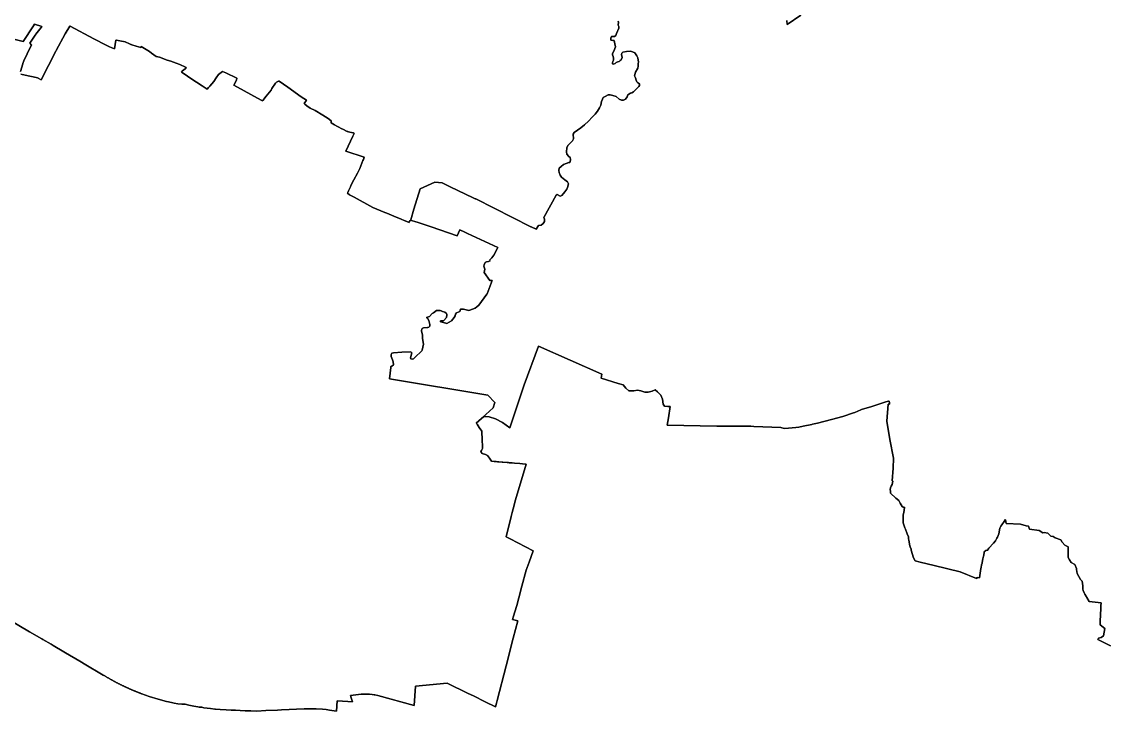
# Model space of a CAD drawing. Header units: inches. Extents: x 130170 to 284068, y 377793 to 804530.
# Drawn here: x 187791 to 193601, y 646285 to 649976 of the extents above; entities that cross this region are included whole.
import ezdxf

# ---------------------------------------------------------------- set-up
doc = ezdxf.new("R2010")
doc.units = ezdxf.units.IN
doc.header["$MEASUREMENT"] = 0
doc.layers.add('muni_il', color=7, linetype='Continuous')

msp = doc.modelspace()

# ---------------------------------------------------------------- linework, layer by layer
at = {"layer": 'muni_il'}
for points in [[(191881.7, 649982.5), (191884.1, 649959.8), (191957.3, 650010.7)], [(191957.3, 650010.7), (191884.1, 649959.8), (191881.7, 649982.5)], [(187622.6, 649913.4), (187799, 649869), (187853, 649954.1), (187859.3, 649961.7), (187898.8, 649949.3), (187889.2, 649937), (187887.5, 649934.9), (187873.2, 649917.6), (187871.5, 649915.3), (187858.2, 649897.3), (187855.9, 649893.3), (187844.7, 649876), (187834.3, 649860.1), (187842.8, 649850.4), (187830.4, 649826.9), (187819, 649804.5), (187802, 649765.9), (187800.5, 649761.1), (187799, 649756.6), (187791.4, 649732.8), (187784.3, 649708.9)], [(187784.3, 649708.9), (187791.4, 649732.8), (187799, 649756.6), (187800.5, 649761.1), (187802, 649765.9), (187819, 649804.5), (187830.4, 649826.9), (187842.8, 649850.4), (187834.3, 649860.1), (187844.7, 649876), (187855.9, 649893.3), (187858.2, 649897.3), (187871.5, 649915.3), (187873.2, 649917.6), (187887.5, 649934.9), (187889.2, 649937), (187898.8, 649949.3), (187859.3, 649961.7), (187853, 649954.1), (187799, 649869), (187622.6, 649913.4)], [(187786.2, 649694.3), (187808.9, 649689.3), (187867.9, 649676.3), (187875.5, 649674.6), (187894.3, 649665.3), (187972.7, 649817.3), (187975.6, 649821.5), (188022.8, 649911.4), (188048.5, 649951.2), (188049.4, 649950.8), (188175.5, 649884.5), (188241.5, 649849.9), (188259.3, 649840.6), (188286.7, 649830), (188293.7, 649876.9), (188298.3, 649876), (188315.3, 649872.9), (188343.5, 649867.6), (188366.3, 649856.5), (188373.6, 649854.2), (188376.2, 649853.4), (188380, 649852.3), (188403.1, 649845), (188428.4, 649837.1), (188428.8, 649843.2), (188474.3, 649815.9), (188485, 649807.6), (188508.7, 649789.2), (188527.4, 649786.4), (188569, 649769.9), (188588.1, 649765.1), (188616.9, 649753.9), (188635.4, 649746.6), (188665.6, 649731.7), (188670.1, 649726.2), (188664, 649722.9), (188649.7, 649712), (188644.4, 649705.7), (188660.2, 649696.9), (188695.2, 649671.9), (188755.3, 649632.3), (188782.2, 649614.6), (188789.5, 649622.7), (188796.1, 649630.7), (188817.1, 649656.3), (188830.2, 649674.3), (188842.9, 649693.7), (188863.8, 649709.4), (188882.3, 649702.7), (188940.3, 649673.2), (188938.5, 649662), (188925.7, 649636.8), (189070.5, 649555.4), (189078.6, 649552.6), (189079.2, 649553.2), (189098.1, 649577.3), (189123.9, 649610), (189128.7, 649618.8), (189147.6, 649645.8), (189152.7, 649651.7), (189156.5, 649653.2), (189157.4, 649653.8), (189164.3, 649657.7), (189167.8, 649657.6), (189213.9, 649625.3), (189285.9, 649573.7), (189312.7, 649555.2), (189312.3, 649552.8), (189303.4, 649541.9), (189303.3, 649541.8), (189300.5, 649538.2), (189302.4, 649536.6), (189304.1, 649535.1), (189315.9, 649524.8), (189333.7, 649512.3), (189359.7, 649500.1), (189401, 649475.9), (189429.1, 649457), (189445.9, 649444.7), (189445.7, 649435.2), (189463.3, 649424.2), (189475, 649417.2), (189482.7, 649412.6), (189502.3, 649402.9), (189507.7, 649400.2), (189531.3, 649388.5), (189533.7, 649387.7), (189538.6, 649386.2), (189560.9, 649381.6), (189563.4, 649380.1), (189567.7, 649377.4), (189560.8, 649362.8), (189523.1, 649282), (189622, 649249.9), (189617.7, 649238.2), (189615.5, 649232.9), (189598.1, 649190.6), (189590.1, 649171.6), (189586.2, 649164.3), (189567.4, 649128.9), (189551.5, 649099.6), (189551.5, 649099.4), (189548.5, 649092.5), (189548.5, 649092.5), (189543.3, 649081.2), (189539.6, 649073.3), (189538.2, 649070.4), (189534.2, 649062), (189532, 649057.2), (189532.1, 649057.1), (189544.2, 649049.3), (189568.7, 649036), (189668.4, 648982.1), (189732.2, 648955.3), (189743.3, 648950.7), (189792.8, 648929.8), (189816.8, 648919.8), (189823.3, 648917), (189832.7, 648913.1), (189861.8, 648900.8), (189864.7, 648907.7), (189871.9, 648913.9), (189875.7, 648910.9), (189897.7, 648905.4), (189905.8, 648902.9), (189980.3, 648877.6), (190119.2, 648829.7), (190132.8, 648861.9), (190137.6, 648859.7), (190140.7, 648858.2), (190152.5, 648852.6), (190174, 648842.9), (190197.6, 648831.6), (190337.4, 648766.6), (190335.5, 648763.1), (190315.2, 648726.5), (190304.1, 648711.6), (190299.1, 648705.7), (190292.6, 648699.6), (190295.8, 648695.6), (190286.3, 648692.3), (190275.7, 648690.8), (190268.9, 648686.6), (190262.9, 648673.7), (190262.7, 648666.7), (190267.9, 648651.3), (190264, 648633.7), (190294.5, 648590.8), (190306.5, 648590.2), (190278.9, 648518.5), (190277.5, 648516.6), (190234.6, 648458.5), (190224.6, 648449.4), (190216.1, 648442.9), (190187.5, 648432.6), (190181.4, 648430.4), (190153.7, 648437.2), (190149.6, 648437.5), (190137.7, 648437.9), (190133.8, 648424.5), (190114.9, 648417.7), (190109.6, 648411.2), (190108.8, 648401.8), (190103.9, 648392.8), (190089.3, 648374.6), (190063.5, 648360.2), (190034, 648368.8), (190030.5, 648370.2), (190030.7, 648374.5), (190035.1, 648375.5), (190043.7, 648374.5), (190047.1, 648376.8), (190061.6, 648392.3), (190064.3, 648405.7), (190063.5, 648408.3), (190061.8, 648414.4), (190059.8, 648416.2), (190053.8, 648421.7), (190041.3, 648424.4), (190033.2, 648427.5), (190027.7, 648429.6), (190020.7, 648430.9), (190009.4, 648429.4), (189992.2, 648417.8), (189985.8, 648413.7), (189970.9, 648397.5), (189955, 648393.4), (189960.2, 648388.3), (189967.5, 648375.9), (189972.9, 648355.6), (189972.5, 648346.4), (189967.9, 648340.6), (189963.2, 648338.8), (189960.8, 648338.4), (189939.4, 648338.2), (189932.9, 648333.7), (189929.9, 648327.6), (189929, 648324.6), (189929, 648318.9), (189934.2, 648300.1), (189934.1, 648279.7), (189938.9, 648249.9), (189932, 648218.1), (189930.9, 648214.8), (189924, 648207.8), (189900.5, 648185.5), (189884.9, 648170.7), (189881.1, 648169.8), (189871.1, 648172.1), (189869.4, 648176.7), (189876.1, 648202.8), (189871.5, 648208.4), (189822.7, 648206.3), (189779.4, 648202.9), (189769.9, 648201.1), (189766.2, 648195.4), (189765.8, 648183.4), (189773.3, 648166), (189777, 648155.6), (189778.4, 648139.7), (189769.8, 648132.7), (189764.7, 648130.2), (189764.4, 648125.9), (189757.4, 648064.7), (190283.2, 647977.4), (190321.2, 647937.4), (190311.3, 647908.6), (190271.8, 647873.8), (190261.1, 647863.7), (190235.7, 647839.8), (190221.5, 647827.8), (190226.1, 647821.3), (190237.7, 647804.5), (190251.6, 647783.6), (190251.9, 647770.4), (190252.3, 647750.1), (190252.3, 647747.2), (190254.7, 647694.2), (190254, 647690.8), (190248.6, 647681.1), (190245.9, 647675.8), (190247, 647672.2), (190247.9, 647671.1), (190253.7, 647665.1), (190270.2, 647659.8), (190281.7, 647654.4), (190292.2, 647639.6), (190303.3, 647623.8), (190317, 647622.6), (190328, 647621.6), (190335.4, 647621), (190342.2, 647620.4), (190359.5, 647618.9), (190363.4, 647618.5), (190387.2, 647616.4), (190393, 647615.9), (190398.2, 647615.5), (190404.8, 647614.9), (190413.2, 647614.2), (190426.1, 647613), (190454.3, 647610.6), (190468.6, 647609.3), (190488.7, 647607.6), (190431.6, 647417.4), (190422.9, 647383.6), (190420.4, 647373.8), (190419.2, 647368.9), (190413.9, 647348.2), (190408.6, 647327.6), (190380.7, 647218.3), (190402.1, 647207.5), (190526.6, 647144.5), (190504.8, 647083.2), (190487.9, 647040.5), (190464.7, 646954.1), (190448.3, 646891.8), (190437.5, 646850.6), (190436, 646845.8), (190420.6, 646793.9), (190415.6, 646777.1), (190444.2, 646768.6), (190418.2, 646676.1), (190380.9, 646527.9), (190333.3, 646342.7), (190329.6, 646328.4), (190324.1, 646308.6), (190324.1, 646308.4), (190323.7, 646308.7), (190269.3, 646335.9), (190206.1, 646367.1), (190178.1, 646380.8), (190066.7, 646436.2), (189896.6, 646419.9), (189889.1, 646315.8), (189694.3, 646369.8), (189679.7, 646372.8), (189675.8, 646373.4), (189665, 646375.1), (189650.1, 646376.5), (189635.2, 646377.2), (189620.3, 646377.1), (189605.4, 646376.2), (189549.1, 646369.3), (189552.6, 646357.9), (189559.5, 646335.8), (189534.6, 646337.5), (189477.4, 646341.2), (189473.6, 646285.3), (189462.1, 646287.8), (189437.2, 646291.9), (189419.1, 646294.6), (189399.3, 646297.3), (189364.8, 646298.7), (189300.2, 646298.1), (189179, 646292.9), (189157.7, 646291.8), (189095.2, 646288.7), (189048.6, 646286.6), (189015.2, 646287.8), (188985.7, 646287.7), (188958.7, 646290.2), (188934.6, 646290.6), (188910.6, 646292), (188884.2, 646293), (188851.7, 646295), (188826.2, 646296.8), (188823.9, 646296.9), (188799.9, 646299.3), (188781.5, 646301.1), (188765.1, 646304.4), (188754.1, 646307.4), (188738.9, 646307.9), (188732.5, 646309), (188710.6, 646313.3), (188684.5, 646318.7), (188663.9, 646322.6), (188647.7, 646323.6), (188624.6, 646325.9), (188605, 646328), (188599, 646329.9), (188575.9, 646336), (188564.7, 646338.4), (188520.7, 646350.4), (188472.4, 646363.9), (188471.5, 646364.2), (188433.6, 646378.5), (188430.9, 646379.5), (188428.2, 646380.5), (188425.5, 646381.6), (188422.8, 646382.6), (188420.1, 646383.6), (188417.4, 646384.7), (188414.8, 646385.7), (188412.1, 646386.8), (188409.4, 646387.8), (188406.7, 646388.9), (188404, 646390), (188401.4, 646391.1), (188398.7, 646392.1), (188396, 646393.2), (188393.9, 646394.1), (188391.8, 646395), (188389, 646396.2), (188386.2, 646397.3), (188383.5, 646398.5), (188380.7, 646399.7), (188377.9, 646400.9), (188375.2, 646402.1), (188372.4, 646403.3), (188369.6, 646404.5), (188366.9, 646405.7), (188364.1, 646406.9), (188361.4, 646408.1), (188358.6, 646409.4), (188355.9, 646410.6), (188353.1, 646411.9), (188350.4, 646413.1), (188347.7, 646414.4), (188344.9, 646415.7), (188342.2, 646416.9), (188339.5, 646418.2), (188336.8, 646419.5), (188334, 646420.8), (188331.3, 646422.1), (188328.6, 646423.4), (188325.9, 646424.7), (188323.2, 646426.1), (188320.5, 646427.4), (188317.8, 646428.7), (188315.1, 646430.1), (188312.4, 646431.4), (188309.7, 646432.8), (188307, 646434.2), (188304.4, 646435.5), (188301.7, 646436.9), (188299, 646438.3), (188296.3, 646439.7), (188293.6, 646441.1), (188290.9, 646442.6), (188288.1, 646444), (188285.4, 646445.5), (188282.7, 646446.9), (188280, 646448.4), (188277.3, 646449.9), (188274.6, 646451.4), (188271.9, 646452.9), (188269.2, 646454.3), (188266.5, 646455.8), (188263.8, 646457.4), (188261.1, 646458.9), (188258.4, 646460.4), (188255.8, 646461.9), (188253.1, 646463.5), (188250.4, 646465), (188247.8, 646466.6), (188245.1, 646468.1), (188242.4, 646469.7), (188239.8, 646471.3), (188237.1, 646472.8), (188234.5, 646474.4), (188231.8, 646476), (188229.2, 646477.6), (188226.6, 646479.2), (188124.9, 646539.7), (188110.1, 646548.5), (188101.6, 646553.6), (188025.3, 646598.3), (188015.2, 646604.1), (187959.5, 646636.6), (187947.4, 646643.6), (187903.4, 646669.3), (187898.2, 646672.3), (187831.7, 646711.1), (187824, 646715.6), (187735.2, 646767.4)], [(190980.4, 649978.5), (190981.2, 649973.1), (190979.7, 649956.2), (190983.1, 649949.2), (190983.7, 649940.4), (190971.8, 649912.2), (190967.7, 649900.9), (190961.1, 649896.8), (190952.3, 649896.3), (190945.1, 649896.8), (190941, 649887), (190941, 649876.8), (190951.3, 649875.7), (190959.5, 649874.2), (190963.1, 649857.3), (190965.2, 649840.8), (190957, 649818.5), (190949.3, 649806.2), (190949.3, 649798.5), (190952.9, 649789.2), (190955.4, 649780), (190954.9, 649769.2), (190951.3, 649762.5), (190949.3, 649755.8), (190949.8, 649749.7), (190955.4, 649748.7), (190964.2, 649751.7), (190969.8, 649757.4), (190978, 649760.5), (190985.2, 649763), (190991.4, 649768.7), (190996.5, 649772.3), (191001.2, 649784.6), (190998.1, 649799.5), (190999.1, 649807.7), (191005.3, 649811.8), (191024.3, 649817), (191047.4, 649817.5), (191069, 649808.2), (191080.8, 649792.8), (191084.8, 649781.7), (191088.2, 649758.7), (191086.4, 649751.7), (191086.4, 649737.4), (191085.9, 649726.4), (191073.6, 649706.4), (191066.9, 649685.4), (191072.6, 649675.1), (191077.2, 649663.3), (191080.3, 649653), (191085.9, 649648.4), (191093.6, 649642.2), (191093.6, 649635), (191091.1, 649628.9), (191076.2, 649614.5), (191062.6, 649600), (191053.3, 649595.4), (191046.1, 649593.3), (191032.8, 649584.1), (191028.2, 649574.3), (191019.4, 649561.5), (191009.1, 649556.4), (190998.9, 649556.4), (190986.5, 649560.5), (190969.1, 649575.4), (190952.6, 649581), (190937.7, 649584.1), (190927, 649583.6), (190910.5, 649575.9), (190899.2, 649569.2), (190896.1, 649561), (190891.9, 649548.3), (190888.3, 649528.8), (190880.1, 649514.4), (190869.3, 649497), (190857.5, 649481.5), (190842, 649464.1), (190821.5, 649444.1), (190799.9, 649424), (190780.4, 649407.6), (190744.8, 649383.2), (190739.6, 649374.5), (190741.7, 649349.2), (190736.7, 649337.4), (190729.4, 649331.3), (190711.9, 649312.3), (190705.2, 649300.5), (190703.7, 649280), (190706.2, 649266.9), (190717, 649254.6), (190723.7, 649249), (190724.7, 649238.2), (190724.2, 649225.8), (190722.6, 649221.7), (190717, 649221.7), (190702.6, 649217.6), (190687.7, 649212), (190675.4, 649200.7), (190665.1, 649190.9), (190663.1, 649178.6), (190664.1, 649168.3), (190669.7, 649155), (190678, 649144.2), (190695.9, 649129.8), (190710.2, 649119.2), (190714.2, 649108.1), (190710.2, 649089), (190706.3, 649078.6), (190695.9, 649065.9), (190679.2, 649045.2), (190669.7, 649041.2), (190653.7, 649050), (190649, 649047.6), (190582.4, 648926.9), (190586.1, 648918.8), (190586.1, 648906), (190579.7, 648894.9), (190567.8, 648886.9), (190553.8, 648884.7), (190541.3, 648866), (190515, 648877.5), (190514.1, 648878), (190220, 649026.8), (190216.1, 649028.1), (190204.3, 649033.6), (190081.3, 649091.2), (190038.9, 649112.6), (190000.2, 649116.8), (189920.6, 649081.2), (189888.2, 648972.2), (189871, 648914.5), (189871.9, 648913.9), (189864.7, 648907.7), (189861.8, 648900.8), (189832.7, 648913.1), (189823.3, 648917), (189816.8, 648919.8), (189792.8, 648929.8), (189743.3, 648950.7), (189732.2, 648955.3), (189668.4, 648982.1), (189568.7, 649036), (189544.2, 649049.3), (189532.1, 649057.1), (189532, 649057.2), (189534.2, 649062), (189538.2, 649070.4), (189539.6, 649073.3), (189543.3, 649081.2), (189548.5, 649092.5), (189548.5, 649092.5), (189551.5, 649099.4), (189551.5, 649099.6), (189567.4, 649128.9), (189586.2, 649164.3), (189590.1, 649171.6), (189598.1, 649190.6), (189615.5, 649232.9), (189617.7, 649238.2), (189622, 649249.9), (189523.1, 649282), (189560.8, 649362.8), (189567.7, 649377.4), (189563.4, 649380.1), (189560.9, 649381.6), (189538.6, 649386.2), (189533.7, 649387.7), (189531.3, 649388.5), (189507.7, 649400.2), (189502.3, 649402.9), (189482.7, 649412.6), (189475, 649417.2), (189463.3, 649424.2), (189445.7, 649435.2), (189445.9, 649444.7), (189429.1, 649457), (189401, 649475.9), (189359.7, 649500.1), (189333.7, 649512.3), (189315.9, 649524.8), (189304.1, 649535.1), (189302.4, 649536.6), (189300.5, 649538.2), (189303.3, 649541.8), (189303.4, 649541.9), (189312.3, 649552.8), (189312.7, 649555.2), (189285.9, 649573.7), (189213.9, 649625.3), (189167.8, 649657.6), (189164.3, 649657.7), (189157.4, 649653.8), (189156.5, 649653.2), (189152.7, 649651.7), (189147.6, 649645.8), (189128.7, 649618.8), (189123.9, 649610), (189098.1, 649577.3), (189079.2, 649553.2), (189078.6, 649552.6), (189070.5, 649555.4), (188925.7, 649636.8), (188938.5, 649662), (188940.3, 649673.2), (188882.3, 649702.7), (188863.8, 649709.4), (188842.9, 649693.7), (188830.2, 649674.3), (188817.1, 649656.3), (188796.1, 649630.7), (188789.5, 649622.7), (188782.2, 649614.6), (188755.3, 649632.3), (188695.2, 649671.9), (188660.2, 649696.9), (188644.4, 649705.7), (188649.7, 649712), (188664, 649722.9), (188670.1, 649726.2), (188665.6, 649731.7), (188635.4, 649746.6), (188616.9, 649753.9), (188588.1, 649765.1), (188569, 649769.9), (188527.4, 649786.4), (188508.7, 649789.2), (188485, 649807.6), (188474.3, 649815.9), (188428.8, 649843.2), (188428.4, 649837.1), (188403.1, 649845), (188380, 649852.3), (188376.2, 649853.4), (188373.6, 649854.2), (188366.3, 649856.5), (188343.5, 649867.6), (188315.3, 649872.9), (188298.3, 649876), (188293.7, 649876.9), (188286.7, 649830), (188259.3, 649840.6), (188241.5, 649849.9), (188175.5, 649884.5), (188049.4, 649950.8), (188048.5, 649951.2), (188022.8, 649911.4), (187975.6, 649821.5), (187972.7, 649817.3), (187894.3, 649665.3), (187875.5, 649674.6), (187867.9, 649676.3), (187808.9, 649689.3), (187786.2, 649694.3)], [(193614, 646635.4), (193552.4, 646666.1), (193546.1, 646669.6), (193548.3, 646676.6), (193562.5, 646680.3), (193575.2, 646689.4), (193583.3, 646729.1), (193557.1, 646747.4), (193558.2, 646773.1), (193559, 646796.8), (193559, 646797.5), (193559.8, 646806.8), (193561.8, 646830.8), (193561.9, 646831.8), (193560.8, 646836.1), (193560.8, 646836.9), (193560.9, 646838), (193561.9, 646843.7), (193561.9, 646843.8), (193561.7, 646854.9), (193561.8, 646855.2), (193563.2, 646860.5), (193563.3, 646860.6), (193563.4, 646866.3), (193563.1, 646866.3), (193531, 646869.9), (193499.3, 646873.3), (193487, 646893.5), (193484.5, 646897.9), (193476.1, 646912.1), (193472.3, 646918.7), (193468, 646927.2), (193466.5, 646930.3), (193466.1, 646940.1), (193465.8, 646957.1), (193462, 646982.1), (193453.3, 646990.6), (193434.2, 647022.8), (193431.9, 647043.4), (193430.8, 647049.9), (193421.9, 647071.2), (193403.3, 647082.3), (193393.9, 647095.8), (193387.4, 647109.1), (193386.5, 647164.7), (193369.4, 647174.8), (193355.1, 647190.6), (193347.7, 647202.3), (193317.9, 647212.6), (193306.4, 647219.9), (193294.9, 647223.1), (193277.3, 647238.4), (193258.5, 647241.5), (193250.9, 647240.5), (193232.5, 647252.8), (193180.3, 647259), (193174.9, 647276), (193162.5, 647278), (193131.8, 647287.1), (193055.6, 647290.2), (193051.1, 647309.6), (193051.1, 647309.6), (193050.5, 647310.9), (193049, 647309), (193046.3, 647305.2), (193043.9, 647301.3), (193032.6, 647283.9), (193027.3, 647275.4), (193023.7, 647269.6), (193020.7, 647264.4), (193016.3, 647234.2), (193012.4, 647225.8), (193008.4, 647217.8), (193005.7, 647212.2), (192999, 647197.1), (192987.6, 647185.6), (192963, 647158.9), (192959.5, 647152.6), (192956.7, 647148.2), (192951, 647147.3), (192945.9, 647144.9), (192938.5, 647138.4), (192937.4, 647134.1), (192933.4, 647114.1), (192932.6, 647109.5), (192930.1, 647098.8), (192929, 647093.6), (192926.2, 647077.8), (192924.2, 647068.2), (192921.6, 647055.2), (192920.6, 647049.4), (192912, 646999.3), (192899.9, 647001.4), (192897.3, 646996.3), (192808.7, 647031.2), (192669.6, 647065.2), (192595.7, 647082.8), (192569.2, 647091.2), (192559.5, 647106.7), (192548, 647146.9), (192546.6, 647152.1), (192542.3, 647165.7), (192538.9, 647177.1), (192538.5, 647178.7), (192536.2, 647193.5), (192535.2, 647199.7), (192533.6, 647210.3), (192532.8, 647216.3), (192532.5, 647218.3), (192526.1, 647235.2), (192516.9, 647259.7), (192513.8, 647267.8), (192503.9, 647292.9), (192504.4, 647317.4), (192504.9, 647335.7), (192506.6, 647341.9), (192508.1, 647351.1), (192509.5, 647359.1), (192512.3, 647377.8), (192512.3, 647377.8), (192507.6, 647375.9), (192499.8, 647382), (192487.9, 647399.4), (192481.4, 647413.2), (192465.4, 647425.7), (192437.3, 647453.1), (192436, 647459.7), (192435.9, 647463.9), (192435.5, 647472.2), (192437, 647481.2), (192440.7, 647489.5), (192445.9, 647498.6), (192449, 647516.9), (192445.4, 647518.6), (192451.6, 647586), (192453, 647640.3), (192433.4, 647740.6), (192417.7, 647838.5), (192423.7, 647929.4), (192427.3, 647929.3), (192431, 647929.1), (192430.9, 647932.6), (192430.8, 647937.1), (192430, 647944.8), (192426.6, 647944.3), (192411.2, 647941.8), (192336, 647915.6), (192282, 647900.6), (192277.8, 647898.3), (192245.1, 647884.6), (192238.6, 647881.8), (192238.1, 647881.6), (192181.4, 647862.8), (192121.1, 647846.7), (192046, 647827), (192019.6, 647820.9), (192016.8, 647820.2), (191969.1, 647810.2), (191946.7, 647805.4), (191929.6, 647803.4), (191891.8, 647799.6), (191867.7, 647799.3), (191849.5, 647803.6), (191706.5, 647810.1), (191689.7, 647810.8), (191683.6, 647811.1), (191681.6, 647811.3), (191669.2, 647811.2), (191507.3, 647810.2), (191241.5, 647815.7), (191249.5, 647855), (191258.6, 647916.5), (191246.5, 647916.5), (191228.3, 647918.5), (191220.3, 647928.6), (191217.3, 647954.8), (191208.2, 647977), (191190, 647995.1), (191177.9, 648005.2), (191161.8, 647999.1), (191141.6, 647993.1), (191122.1, 647993.6), (191101.7, 647999.9), (191083, 648003), (191064.2, 647999.9), (191037.6, 647999.9), (191022, 648013.9), (191007.9, 648032.7), (190979.7, 648039), (190889, 648067.1), (190893.7, 648089), (190554.2, 648239.1), (190477.6, 648032.7), (190400.1, 647801.3), (190362.6, 647831.1), (190324, 647850.1), (190291, 647861.1), (190261.1, 647863.7), (190271.8, 647873.8), (190311.3, 647908.6), (190321.2, 647937.4), (190283.2, 647977.4), (189757.4, 648064.7), (189764.4, 648125.9), (189764.7, 648130.2), (189769.8, 648132.7), (189778.4, 648139.7), (189777, 648155.6), (189773.3, 648166), (189765.8, 648183.4), (189766.2, 648195.4), (189769.9, 648201.1), (189779.4, 648202.9), (189822.7, 648206.3), (189871.5, 648208.4), (189876.1, 648202.8), (189869.4, 648176.7), (189871.1, 648172.1), (189881.1, 648169.8), (189884.9, 648170.7), (189900.5, 648185.5), (189924, 648207.8), (189930.9, 648214.8), (189932, 648218.1), (189938.9, 648249.9), (189934.1, 648279.7), (189934.2, 648300.1), (189929, 648318.9), (189929, 648324.6), (189929.9, 648327.6), (189932.9, 648333.7), (189939.4, 648338.2), (189960.8, 648338.4), (189963.2, 648338.8), (189967.9, 648340.6), (189972.5, 648346.4), (189972.9, 648355.6), (189967.5, 648375.9), (189960.2, 648388.3), (189955, 648393.4), (189970.9, 648397.5), (189985.8, 648413.7), (189992.2, 648417.8), (190009.4, 648429.4), (190020.7, 648430.9), (190027.7, 648429.6), (190033.2, 648427.5), (190041.3, 648424.4), (190053.8, 648421.7), (190059.8, 648416.2), (190061.8, 648414.4), (190063.5, 648408.3), (190064.3, 648405.7), (190061.6, 648392.3), (190047.1, 648376.8), (190043.7, 648374.5), (190035.1, 648375.5), (190030.7, 648374.5), (190030.5, 648370.2), (190034, 648368.8), (190063.5, 648360.2), (190089.3, 648374.6), (190103.9, 648392.8), (190108.8, 648401.8), (190109.6, 648411.2), (190114.9, 648417.7), (190133.8, 648424.5), (190137.7, 648437.9), (190149.6, 648437.5), (190153.7, 648437.2), (190181.4, 648430.4), (190187.5, 648432.6), (190216.1, 648442.9), (190224.6, 648449.4), (190234.6, 648458.5), (190277.5, 648516.6), (190278.9, 648518.5), (190306.5, 648590.2), (190294.5, 648590.8), (190264, 648633.7), (190267.9, 648651.3), (190262.7, 648666.7), (190262.9, 648673.7), (190268.9, 648686.6), (190275.7, 648690.8), (190286.3, 648692.3), (190295.8, 648695.6), (190292.6, 648699.6), (190299.1, 648705.7), (190304.1, 648711.6), (190315.2, 648726.5), (190335.5, 648763.1), (190337.4, 648766.6), (190197.6, 648831.6), (190174, 648842.9), (190152.5, 648852.6), (190140.7, 648858.2), (190137.6, 648859.7), (190132.8, 648861.9), (190119.2, 648829.7), (189980.3, 648877.6), (189905.8, 648902.9), (189897.7, 648905.4), (189875.7, 648910.9), (189871.9, 648913.9), (189871, 648914.5), (189888.2, 648972.2), (189920.6, 649081.2), (190000.2, 649116.8), (190038.9, 649112.6), (190081.3, 649091.2), (190204.3, 649033.6), (190216.1, 649028.1), (190220, 649026.8), (190514.1, 648878), (190515, 648877.5), (190541.3, 648866), (190553.8, 648884.7), (190567.8, 648886.9), (190579.7, 648894.9), (190586.1, 648906), (190586.1, 648918.8), (190582.4, 648926.9), (190649, 649047.6), (190653.7, 649050), (190669.7, 649041.2), (190679.2, 649045.2), (190695.9, 649065.9), (190706.3, 649078.6), (190710.2, 649089), (190714.2, 649108.1), (190710.2, 649119.2), (190695.9, 649129.8), (190678, 649144.2), (190669.7, 649155), (190664.1, 649168.3), (190663.1, 649178.6), (190665.1, 649190.9), (190675.4, 649200.7), (190687.7, 649212), (190702.6, 649217.6), (190717, 649221.7), (190722.6, 649221.7), (190724.2, 649225.8), (190724.7, 649238.2), (190723.7, 649249), (190717, 649254.6), (190706.2, 649266.9), (190703.7, 649280), (190705.2, 649300.5), (190711.9, 649312.3), (190729.4, 649331.3), (190736.7, 649337.4), (190741.7, 649349.2), (190739.6, 649374.5), (190744.8, 649383.2), (190780.4, 649407.6), (190799.9, 649424), (190821.5, 649444.1), (190842, 649464.1), (190857.5, 649481.5), (190869.3, 649497), (190880.1, 649514.4), (190888.3, 649528.8), (190891.9, 649548.3), (190896.1, 649561), (190899.2, 649569.2), (190910.5, 649575.9), (190927, 649583.6), (190937.7, 649584.1), (190952.6, 649581), (190969.1, 649575.4), (190986.5, 649560.5), (190998.9, 649556.4), (191009.1, 649556.4), (191019.4, 649561.5), (191028.2, 649574.3), (191032.8, 649584.1), (191046.1, 649593.3), (191053.3, 649595.4), (191062.6, 649600), (191076.2, 649614.5), (191091.1, 649628.9), (191093.6, 649635), (191093.6, 649642.2), (191085.9, 649648.4), (191080.3, 649653), (191077.2, 649663.3), (191072.6, 649675.1), (191066.9, 649685.4), (191073.6, 649706.4), (191085.9, 649726.4), (191086.4, 649737.4), (191086.4, 649751.7), (191088.2, 649758.7), (191084.8, 649781.7), (191080.8, 649792.8), (191069, 649808.2), (191047.4, 649817.5), (191024.3, 649817), (191005.3, 649811.8), (190999.1, 649807.7), (190998.1, 649799.5), (191001.2, 649784.6), (190996.5, 649772.3), (190991.4, 649768.7), (190985.2, 649763), (190978, 649760.5), (190969.8, 649757.4), (190964.2, 649751.7), (190955.4, 649748.7), (190949.8, 649749.7), (190949.3, 649755.8), (190951.3, 649762.5), (190954.9, 649769.2), (190955.4, 649780), (190952.9, 649789.2), (190949.3, 649798.5), (190949.3, 649806.2), (190957, 649818.5), (190965.2, 649840.8), (190963.1, 649857.3), (190959.5, 649874.2), (190951.3, 649875.7), (190941, 649876.8), (190941, 649887), (190945.1, 649896.8), (190952.3, 649896.3), (190961.1, 649896.8), (190967.7, 649900.9), (190971.8, 649912.2), (190983.7, 649940.4), (190983.1, 649949.2), (190979.7, 649956.2), (190981.2, 649973.1), (190980.4, 649978.5)], [(187735.2, 646767.4), (187824, 646715.6), (187831.7, 646711.1), (187898.2, 646672.3), (187903.4, 646669.3), (187947.4, 646643.6), (187959.5, 646636.6), (188015.2, 646604.1), (188025.3, 646598.3), (188101.6, 646553.6), (188110.1, 646548.5), (188124.9, 646539.7), (188226.6, 646479.2), (188229.2, 646477.6), (188231.8, 646476), (188234.5, 646474.4), (188237.1, 646472.8), (188239.8, 646471.3), (188242.4, 646469.7), (188245.1, 646468.1), (188247.8, 646466.6), (188250.4, 646465), (188253.1, 646463.5), (188255.8, 646461.9), (188258.4, 646460.4), (188261.1, 646458.9), (188263.8, 646457.4), (188266.5, 646455.8), (188269.2, 646454.3), (188271.9, 646452.9), (188274.6, 646451.4), (188277.3, 646449.9), (188280, 646448.4), (188282.7, 646446.9), (188285.4, 646445.5), (188288.1, 646444), (188290.9, 646442.6), (188293.6, 646441.1), (188296.3, 646439.7), (188299, 646438.3), (188301.7, 646436.9), (188304.4, 646435.5), (188307, 646434.2), (188309.7, 646432.8), (188312.4, 646431.4), (188315.1, 646430.1), (188317.8, 646428.7), (188320.5, 646427.4), (188323.2, 646426.1), (188325.9, 646424.7), (188328.6, 646423.4), (188331.3, 646422.1), (188334, 646420.8), (188336.8, 646419.5), (188339.5, 646418.2), (188342.2, 646416.9), (188344.9, 646415.7), (188347.7, 646414.4), (188350.4, 646413.1), (188353.1, 646411.9), (188355.9, 646410.6), (188358.6, 646409.4), (188361.4, 646408.1), (188364.1, 646406.9), (188366.9, 646405.7), (188369.6, 646404.5), (188372.4, 646403.3), (188375.2, 646402.1), (188377.9, 646400.9), (188380.7, 646399.7), (188383.5, 646398.5), (188386.2, 646397.3), (188389, 646396.2), (188391.8, 646395), (188393.9, 646394.1), (188396, 646393.2), (188398.7, 646392.1), (188401.4, 646391.1), (188404, 646390), (188406.7, 646388.9), (188409.4, 646387.8), (188412.1, 646386.8), (188414.8, 646385.7), (188417.4, 646384.7), (188420.1, 646383.6), (188422.8, 646382.6), (188425.5, 646381.6), (188428.2, 646380.5), (188430.9, 646379.5), (188433.6, 646378.5), (188471.5, 646364.2), (188472.4, 646363.9), (188520.7, 646350.4), (188564.7, 646338.4), (188575.9, 646336), (188599, 646329.9), (188605, 646328), (188624.6, 646325.9), (188647.7, 646323.6), (188663.9, 646322.6), (188684.5, 646318.7), (188710.6, 646313.3), (188732.5, 646309), (188738.9, 646307.9), (188754.1, 646307.4), (188765.1, 646304.4), (188781.5, 646301.1), (188799.9, 646299.3), (188823.9, 646296.9), (188826.2, 646296.8), (188851.7, 646295), (188884.2, 646293), (188910.6, 646292), (188934.6, 646290.6), (188958.7, 646290.2), (188985.7, 646287.7), (189015.2, 646287.8), (189048.6, 646286.6), (189095.2, 646288.7), (189157.7, 646291.8), (189179, 646292.9), (189300.2, 646298.1), (189364.8, 646298.7), (189399.3, 646297.3), (189419.1, 646294.6), (189437.2, 646291.9), (189462.1, 646287.8), (189473.6, 646285.3), (189477.4, 646341.2), (189534.6, 646337.5), (189559.5, 646335.8), (189552.6, 646357.9), (189549.1, 646369.3), (189605.4, 646376.2), (189620.3, 646377.1), (189635.2, 646377.2), (189650.1, 646376.5), (189665, 646375.1), (189675.8, 646373.4), (189679.7, 646372.8), (189694.3, 646369.8), (189889.1, 646315.8), (189896.6, 646419.9), (190066.7, 646436.2), (190178.1, 646380.8), (190206.1, 646367.1), (190269.3, 646335.9), (190323.7, 646308.7), (190324.1, 646308.4), (190324.1, 646308.6), (190329.6, 646328.4), (190333.3, 646342.7), (190380.9, 646527.9), (190418.2, 646676.1), (190444.2, 646768.6), (190415.6, 646777.1), (190420.6, 646793.9), (190436, 646845.8), (190437.5, 646850.6), (190448.3, 646891.8), (190464.7, 646954.1), (190487.9, 647040.5), (190504.8, 647083.2), (190526.6, 647144.5), (190402.1, 647207.5), (190380.7, 647218.3), (190408.6, 647327.6), (190413.9, 647348.2), (190419.2, 647368.9), (190420.4, 647373.8), (190422.9, 647383.6), (190431.6, 647417.4), (190488.7, 647607.6), (190468.6, 647609.3), (190454.3, 647610.6), (190426.1, 647613), (190413.2, 647614.2), (190404.8, 647614.9), (190398.2, 647615.5), (190393, 647615.9), (190387.2, 647616.4), (190363.4, 647618.5), (190359.5, 647618.9), (190342.2, 647620.4), (190335.4, 647621), (190328, 647621.6), (190317, 647622.6), (190303.3, 647623.8), (190292.2, 647639.6), (190281.7, 647654.4), (190270.2, 647659.8), (190253.7, 647665.1), (190247.9, 647671.1), (190247, 647672.2), (190245.9, 647675.8), (190248.6, 647681.1), (190254, 647690.8), (190254.7, 647694.2), (190252.3, 647747.2), (190252.3, 647750.1), (190251.9, 647770.4), (190251.6, 647783.6), (190237.7, 647804.5), (190226.1, 647821.3), (190221.5, 647827.8), (190235.7, 647839.8), (190261.1, 647863.7), (190291, 647861.1), (190324, 647850.1), (190362.6, 647831.1), (190400.1, 647801.3), (190477.6, 648032.7), (190554.2, 648239.1), (190893.7, 648089), (190889, 648067.1), (190979.7, 648039), (191007.9, 648032.7), (191022, 648013.9), (191037.6, 647999.9), (191064.2, 647999.9), (191083, 648003), (191101.7, 647999.9), (191122.1, 647993.6), (191141.6, 647993.1), (191161.8, 647999.1), (191177.9, 648005.2), (191190, 647995.1), (191208.2, 647977), (191217.3, 647954.8), (191220.3, 647928.6), (191228.3, 647918.5), (191246.5, 647916.5), (191258.6, 647916.5), (191249.5, 647855), (191241.5, 647815.7), (191507.3, 647810.2), (191669.2, 647811.2), (191681.6, 647811.3), (191683.6, 647811.1), (191689.7, 647810.8), (191706.5, 647810.1), (191849.5, 647803.6), (191867.7, 647799.3), (191891.8, 647799.6), (191929.6, 647803.4), (191946.7, 647805.4), (191969.1, 647810.2), (192016.8, 647820.2), (192019.6, 647820.9), (192046, 647827), (192121.1, 647846.7), (192181.4, 647862.8), (192238.1, 647881.6), (192238.6, 647881.8), (192245.1, 647884.6), (192277.8, 647898.3), (192282, 647900.6), (192336, 647915.6), (192411.2, 647941.8), (192426.6, 647944.3), (192430, 647944.8), (192430.8, 647937.1), (192430.9, 647932.6), (192431, 647929.1), (192427.3, 647929.3), (192423.7, 647929.4), (192417.7, 647838.5), (192433.4, 647740.6), (192453, 647640.3), (192451.6, 647586), (192445.4, 647518.6), (192449, 647516.9), (192445.9, 647498.6), (192440.7, 647489.5), (192437, 647481.2), (192435.5, 647472.2), (192435.9, 647463.9), (192436, 647459.7), (192437.3, 647453.1), (192465.4, 647425.7), (192481.4, 647413.2), (192487.9, 647399.4), (192499.8, 647382), (192507.6, 647375.9), (192512.3, 647377.8), (192512.3, 647377.8), (192509.5, 647359.1), (192508.1, 647351.1), (192506.6, 647341.9), (192504.9, 647335.7), (192504.4, 647317.4), (192503.9, 647292.9), (192513.8, 647267.8), (192516.9, 647259.7), (192526.1, 647235.2), (192532.5, 647218.3), (192532.8, 647216.3), (192533.6, 647210.3), (192535.2, 647199.7), (192536.2, 647193.5), (192538.5, 647178.7), (192538.9, 647177.1), (192542.3, 647165.7), (192546.6, 647152.1), (192548, 647146.9), (192559.5, 647106.7), (192569.2, 647091.2), (192595.7, 647082.8), (192669.6, 647065.2), (192808.7, 647031.2), (192897.3, 646996.3), (192899.9, 647001.4), (192912, 646999.3), (192920.6, 647049.4), (192921.6, 647055.2), (192924.2, 647068.2), (192926.2, 647077.8), (192929, 647093.6), (192930.1, 647098.8), (192932.6, 647109.5), (192933.4, 647114.1), (192937.4, 647134.1), (192938.5, 647138.4), (192945.9, 647144.9), (192951, 647147.3), (192956.7, 647148.2), (192959.5, 647152.6), (192963, 647158.9), (192987.6, 647185.6), (192999, 647197.1), (193005.7, 647212.2), (193008.4, 647217.8), (193012.4, 647225.8), (193016.3, 647234.2), (193020.7, 647264.4), (193023.7, 647269.6), (193027.3, 647275.4), (193032.6, 647283.9), (193043.9, 647301.3), (193046.3, 647305.2), (193049, 647309), (193050.5, 647310.9), (193051.1, 647309.6), (193051.1, 647309.6), (193055.6, 647290.2), (193131.8, 647287.1), (193162.5, 647278), (193174.9, 647276), (193180.3, 647259), (193232.5, 647252.8), (193250.9, 647240.5), (193258.5, 647241.5), (193277.3, 647238.4), (193294.9, 647223.1), (193306.4, 647219.9), (193317.9, 647212.6), (193347.7, 647202.3), (193355.1, 647190.6), (193369.4, 647174.8), (193386.5, 647164.7), (193387.4, 647109.1), (193393.9, 647095.8), (193403.3, 647082.3), (193421.9, 647071.2), (193430.8, 647049.9), (193431.9, 647043.4), (193434.2, 647022.8), (193453.3, 646990.6), (193462, 646982.1), (193465.8, 646957.1), (193466.1, 646940.1), (193466.5, 646930.3), (193468, 646927.2), (193472.3, 646918.7), (193476.1, 646912.1), (193484.5, 646897.9), (193487, 646893.5), (193499.3, 646873.3), (193531, 646869.9), (193563.1, 646866.3), (193563.4, 646866.3), (193563.3, 646860.6), (193563.2, 646860.5), (193561.8, 646855.2), (193561.7, 646854.9), (193561.9, 646843.8), (193561.9, 646843.7), (193560.9, 646838), (193560.8, 646836.9), (193560.8, 646836.1), (193561.9, 646831.8), (193561.8, 646830.8), (193559.8, 646806.8), (193559, 646797.5), (193559, 646796.8), (193558.2, 646773.1), (193557.1, 646747.4), (193583.3, 646729.1), (193575.2, 646689.4), (193562.5, 646680.3), (193548.3, 646676.6), (193546.1, 646669.6), (193552.4, 646666.1), (193614, 646635.4)]]:
    msp.add_lwpolyline(points, dxfattribs=at)

doc.saveas('drawing.dxf')
